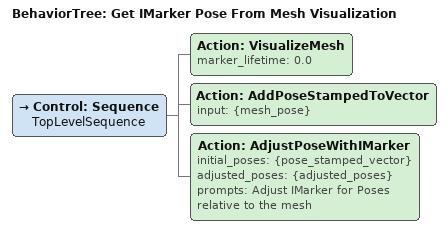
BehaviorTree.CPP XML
<?xml version='1.0' encoding='UTF-8'?>
<root BTCPP_format="4" main_tree_to_execute="Get IMarker Pose From Mesh Visualization">
  <BehaviorTree ID="Get IMarker Pose From Mesh Visualization" _description="Visualize a mesh in the UI and use an IMarker to get a grasp pose based on that mesh">
    <Control ID="Sequence" name="TopLevelSequence">
      <Action ID="VisualizeMesh" marker_lifetime="0.0"/>
      <Action ID="AddPoseStampedToVector" input="{mesh_pose}"/>
      <Action ID="AdjustPoseWithIMarker" initial_poses="{pose_stamped_vector}" adjusted_poses="{adjusted_poses}" prompts="Adjust IMarker for Poses relative to the mesh"/>
    </Control>
  </BehaviorTree>
</root>
